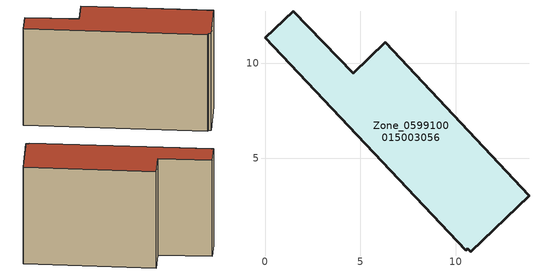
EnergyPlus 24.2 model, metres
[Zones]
Zone_0599100015003056
 floor ground (C_G): 10.53,0.18 0,11.31 1.49,12.72 4.62,9.47 6.29,11.09 13.84,3.04 10.8,0.1 10.63,0.27 z0.89
 wall outside (C_F): 0,11.31 10.53,0.18 10.63,0.27 10.8,0.1 13.84,3.04 6.29,11.09 4.62,9.47 1.49,12.72 0,11.31 z0.89:9.88
 roof outside (C_R): 10.53,0.18 10.63,0.27 10.8,0.1 13.84,3.04 6.29,11.09 4.62,9.47 1.49,12.72 0,11.31 z9.88
[BUILDING]
Pand.0599100015003056: North Axis=0; Terrain=City; Loads Convergence Tolerance Value=0.04; Temperature Convergence Tolerance Value=0.4; Solar Distribution=FullExterior; Maximum Number of Warmup Days=25; Minimum Number of Warmup Days=1
[Site:Location]
Rotterdam.The.Hague.AP_ZH_NLD Design_Conditions: Latitude=51.96; Longitude=4.45; Time Zone=1; Elevation=-4.5
[SITE:GROUNDTEMPERATURE:BUILDINGSURFACE]
18, 18, 18, 18, 18, 18, 18, 18, 18, 18, 18, 18
[MATERIAL] Thermal Absorptance=0.9; Solar Absorptance=0.7; Visible Absorptance=0.7
Name | Roughness | Thickness | Conductivity | Density | Specific Heat
G.TI.1975-1991 | MediumSmooth | 0.15 | 0.288461 | 540 | 1210
F.TI.1975-1991 | Rough | 0.3 | 0.230769 | 1920 | 840
R.TI.1975-1991 | MediumRough | 0.2 | 0.153846 | 1500 | 1000
[CONSTRUCTION]
C_G: G.TI.1975-1991
C_F: F.TI.1975-1991
C_R: R.TI.1975-1991
[ZONE]
Zone_0599100015003056: Type=1; Multiplier=1; Ceiling Height=Autocalculate; Volume=Autocalculate; Floor Area=autocalculate; Part of Total Floor Area=Yes
[ZONEINFILTRATION:DESIGNFLOWRATE]
Infil_Zone_0599100015003056: Zone or ZoneList or Space or SpaceList=Zone_0599100015003056; Schedule=AlwaysOn; Design Flow Rate Calculation Method=Flow/Area; Flow Rate per Floor Area=0.003; Constant Term Coefficient=1; Temperature Term Coefficient=0; Velocity Term Coefficient=0; Velocity Squared Term Coefficient=0
[HVACTEMPLATE:ZONE:IDEALLOADSAIRSYSTEM]
Zone_0599100015003056: Maximum Heating Supply Air Temperature=50; Minimum Cooling Supply Air Temperature=13; Maximum Heating Supply Air Humidity Ratio=0.0156; Minimum Cooling Supply Air Humidity Ratio=0.0077; Heating Limit=NoLimit; Cooling Limit=NoLimit; Dehumidification Control Type=ConstantSensibleHeatRatio; Cooling Sensible Heat Ratio=0.7; Dehumidification Setpoint=60; Humidification Control Type=None; Humidification Setpoint=30; Outdoor Air Method=None; Outdoor Air Flow Rate per Person=0.00944; Outdoor Air Flow Rate per Zone Floor Area=0; Outdoor Air Flow Rate per Zone=0; Demand Controlled Ventilation Type=None; Outdoor Air Economizer Type=NoEconomizer; Heat Recovery Type=None; Sensible Heat Recovery Effectiveness=0.7; Latent Heat Recovery Effectiveness=0.65
[ZONECONTROL:THERMOSTAT]
ThermostatControl_Zone_0599100015003056: Zone or ZoneList=Zone_0599100015003056; Control Type Schedule=DualSetpointControlType; Control 1=Thermostat_Zone_0599100015003056; Temperature Difference Between Cutout And Setpoint=0
[THERMOSTATSETPOINT:DUALSETPOINT]
Thermostat_Zone_0599100015003056: Heating Setpoint Temperature Schedule=HeatingSetpoint_Zone_0599100015003056; Cooling Setpoint Temperature Schedule=CoolingSetpoint_Zone_0599100015003056
[SCHEDULE:COMPACT]
HeatingSetpoint_Zone_0599100015003056: Through: 12/31, For: AllDays, Until: 24:00, 21
CoolingSetpoint_Zone_0599100015003056: Through: 12/31, For: AllDays, Until: 24:00, 24
DualSetpointControlType: Through: 12/31, For: AllDays, Until: 24:00, 4
AlwaysOn: Through: 12/31, For: AllDays, Until: 24:00, 1
